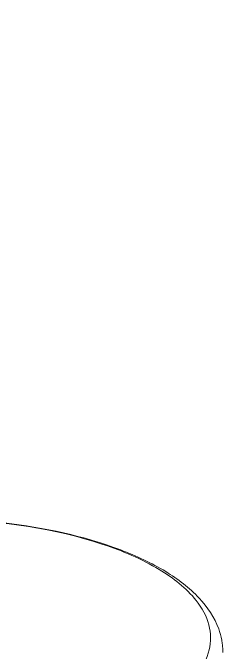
# Model space of a CAD drawing. Header units: millimetres. Extents: x 6110 to 6704, y -2661 to -1821.
# Drawn here: x 6341.9 to 6352.08, y -1992.19 to -1962.27 of the extents above; entities that cross this region are included whole.
import ezdxf

# ---------------------------------------------------------------- set-up
doc = ezdxf.new("R2010")
doc.units = ezdxf.units.MM
doc.header["$LTSCALE"] = 0.1
doc.linetypes.add('HIDDEN2', pattern=[4.7625, 3.175, -1.5875])
doc.layers.add('1', color=4, linetype='HIDDEN2', lineweight=13)
doc.layers.add('DIM', color=3, linetype='Continuous', lineweight=9)

msp = doc.modelspace()

# ---------------------------------------------------------------- hatches: boundary and pattern name
at = {"layer": 'DIM'}
h = msp.add_hatch(dxfattribs=at)
h.set_pattern_fill('ANSI31', color=2)
edge = h.paths.add_edge_path()
edge.add_line((6619.617, -2595.98), (6619.617, -1962.206))
edge.add_line((6634.617, -1966.11), (6619.617, -1966.11))
edge.add_line((6634.617, -2610.98), (6634.617, -1966.11))
edge.add_line((6634.617, -2610.98), (6184.457, -2610.98))
edge.add_line((6619.617, -2595.98), (6184.457, -2595.98))
edge.add_line((6184.457, -2610.98), (6184.457, -2595.98))

# ---------------------------------------------------------------- linework, layer by layer
at = {"layer": '1', "color": 7, "linetype": 'Continuous'}
for centre, radius, start, end in [((6348.607, -1992.191), 3.132, 6.506, 10.5547), ((6348.648, -1992.186), 3.091, 0.0063, 6.5005), ((6349.288, -1992.185), 2.452, 359.57, 359.9999)]:
    msp.add_arc(centre, radius, start, end, dxfattribs=at)
for points, knots in [([(6350.491, -1989.767), (6350.027, -1989.176), (6348.626, -1988.109), (6344.826, -1986.524), (6341.44, -1986.055), (6339.052, -1985.973)], [0, 0, 0, 0, 0.183099, 0.417957, 1, 1, 1, 1]), ([(6350.627, -1989.653), (6350.173, -1989.168), (6349.002, -1988.286), (6345.986, -1986.896), (6343.359, -1986.354), (6341.507, -1986.14)], [0, 0, 0, 0, 0.200918, 0.436563, 1, 1, 1, 1]), ([(6349.416, -1994.296), (6349.832, -1993.99), (6350.541, -1993.352), (6351.193, -1992.143), (6351.176, -1990.843), (6350.757, -1990.104), (6350.491, -1989.767)], [0, 0, 0, 0, 0.293026, 0.534759, 0.756275, 1, 1, 1, 1]), ([(6351.687, -1991.617), (6351.654, -1991.439), (6351.453, -1990.714), (6351.016, -1990.069), (6350.627, -1989.653)], [0, 0, 0, 0, 0.240787, 1, 1, 1, 1])]:
    msp.add_open_spline(points, degree=3, knots=knots, dxfattribs=at)

doc.saveas('drawing.dxf')
